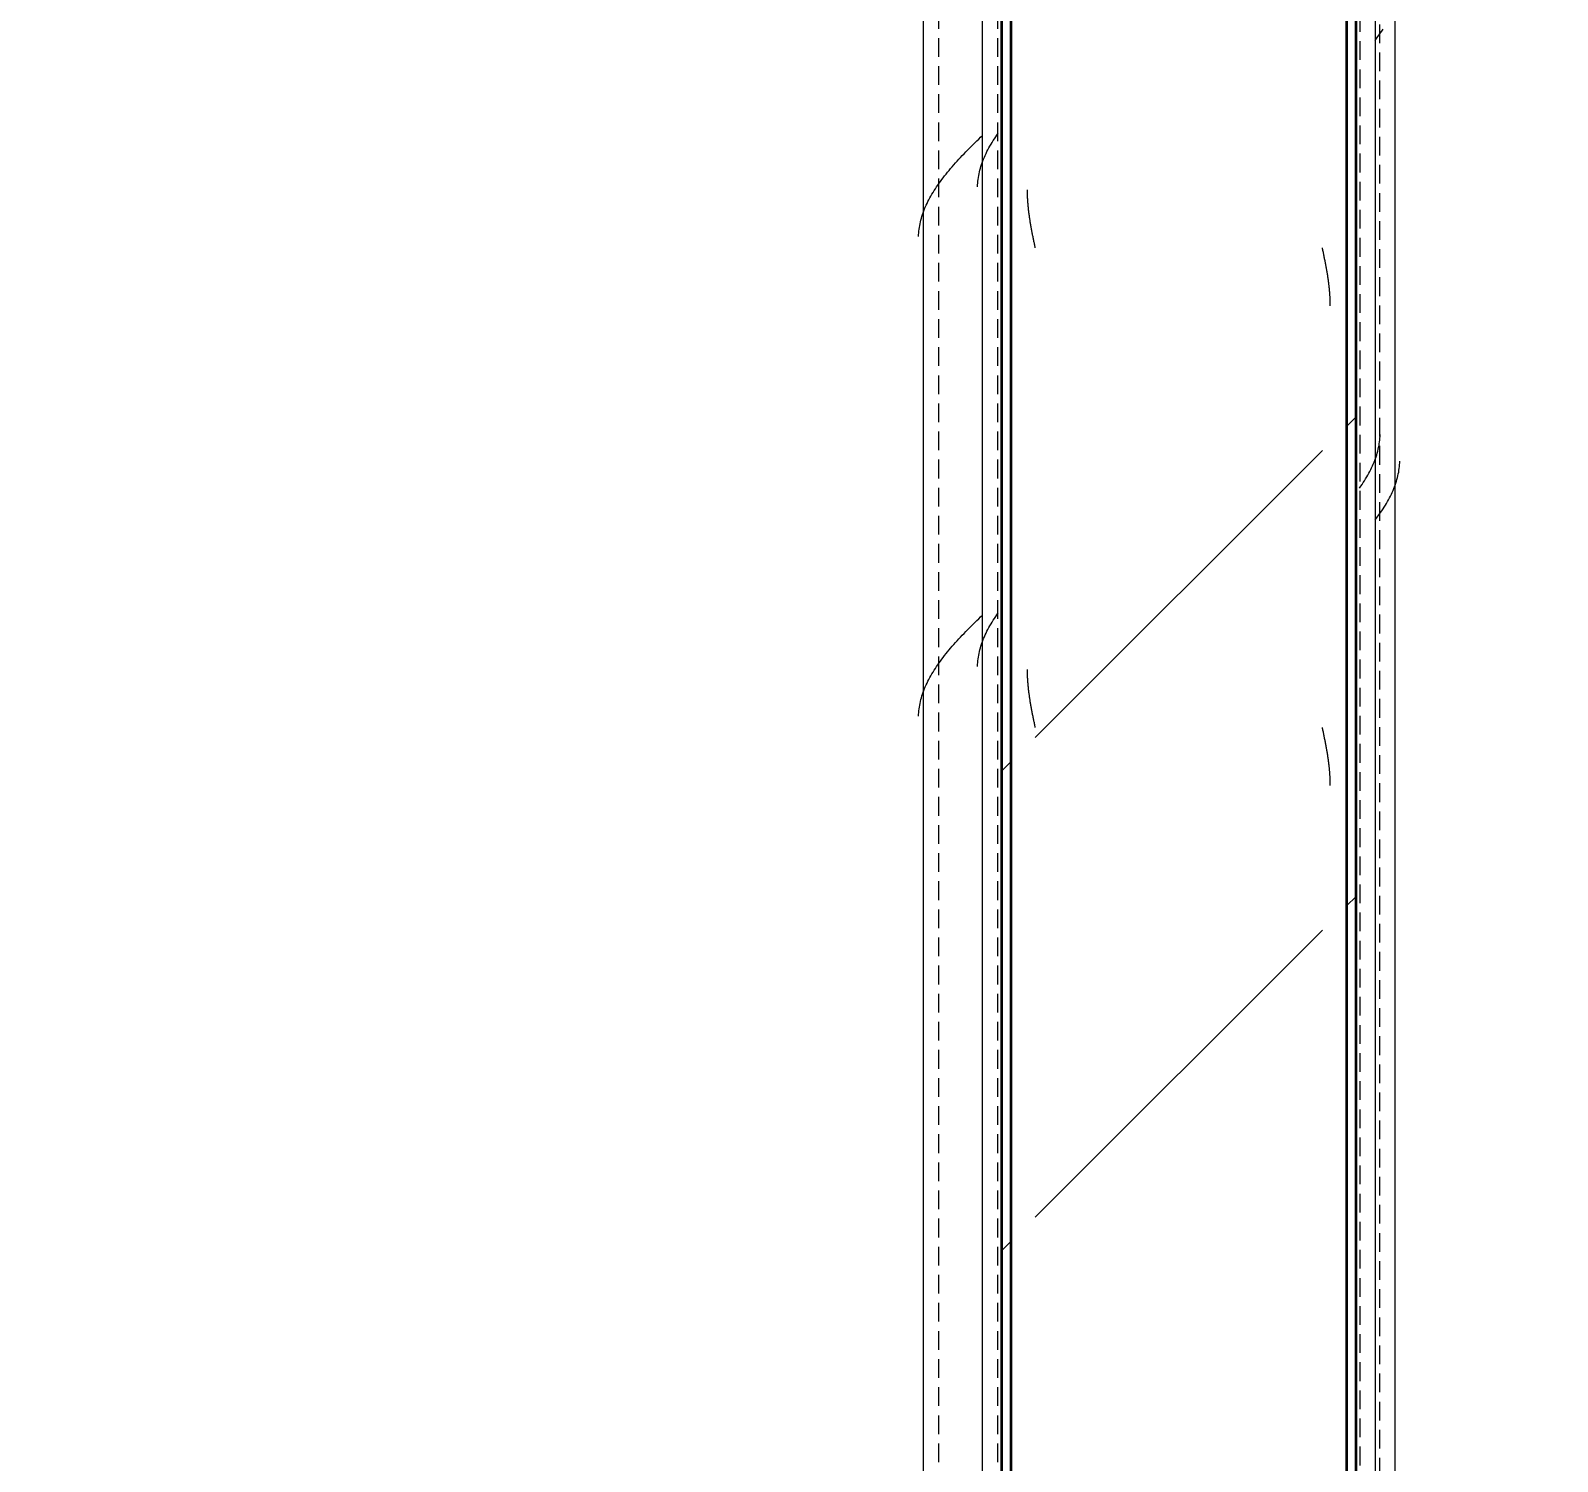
# Model space of a CAD drawing. Header units: centimetres. Extents: x -11896 to 2794, y -437 to 1921.
# Drawn here: x -3190.28 to -3151.47, y 327.62 to 363.99 of the extents above; entities that cross this region are included whole.
import ezdxf

# ---------------------------------------------------------------- set-up
doc = ezdxf.new("R2010")
doc.units = ezdxf.units.CM
doc.linetypes.add('Hidden', pattern=[0.714375, 0.47625, -0.238125])
for name, color, linetype, lineweight in [('A-ANNO-DIMS', 7, 'Continuous', 9), ('A-ANNO-DIMS-100', 7, 'Continuous', 9), ('S-COLS', 7, 'Continuous', 9)]:
    doc.layers.add(name, color=color, linetype=linetype, lineweight=lineweight)
doc.styles.add('Century Gothic_1', font='GOTHIC.TTF', dxfattribs={"height": 15})
doc.dimstyles.new('FCA_N_Cotas_E100', dxfattribs={"dimscale": 30.48, "dimtxt": 15.662524, "dimasz": 0.492126, "dimexe": 0.656168, "dimexo": 0.656168, "dimgap": 0.032808, "dimtad": 1, "dimlfac": 0.01, "dimrnd": 0.01, "dimzin": 0, "dimdsep": 46, "dimtxsty": 'Century Gothic_1', "dimblk1": 'OBLIQUE', "dimblk2": 'OBLIQUE', "dimsah": 1, "dimcen": 0.09, "dimdle": 0.656168, "dimazin": 2, "dimtfac": 1, "dimtdec": 4, "dimtix": 1, "dimtmove": 0, "dimatfit": 3, "dimfxl": 1, "dimtvp": 1, "dimtolj": 1, "dimtzin": 0, "dimarcsym": 2})
pattern_1 = [(45, (-5061.785, 712), (-25.1447, 25.1447), []), (45, (-5061.785, 750.1), (-25.1447, 25.1447), [])]

# ---------------------------------------------------------------- blocks, each defined once
blk = doc.blocks.new('FP_28-Sección 2-2')
at = {"layer": 'S-COLS'}
blk.add_line((-4606.754, 94), (-4606.754, 375.859), dxfattribs=at)
at = {"layer": 'S-COLS', "color": 9, "true_color": 0xc0c0c0}
for p, q in [((-4606.659, 353.484), (-4606.652, 353.531)), ((-4606.652, 353.531), (-4606.647, 353.578)), ((-4606.647, 353.578), (-4606.643, 353.625)), ((-4606.643, 353.625), (-4606.64, 353.671)), ((-4606.64, 353.671), (-4606.638, 353.718)), ((-4606.756, 353.109), (-4606.74, 353.156)), ((-4606.74, 353.156), (-4606.725, 353.203)), ((-4606.725, 353.203), (-4606.711, 353.249)), ((-4606.711, 353.249), (-4606.698, 353.296)), ((-4606.698, 353.296), (-4606.687, 353.343)), ((-4606.687, 353.343), (-4606.676, 353.39)), ((-4606.676, 353.39), (-4606.667, 353.437)), ((-4606.667, 353.437), (-4606.659, 353.484)), ((-4606.926, 352.734), (-4606.901, 352.781)), ((-4606.901, 352.781), (-4606.877, 352.827)), ((-4606.877, 352.827), (-4606.854, 352.874)), ((-4606.854, 352.874), (-4606.832, 352.921)), ((-4606.832, 352.921), (-4606.812, 352.968)), ((-4606.812, 352.968), (-4606.792, 353.015)), ((-4606.792, 353.015), (-4606.773, 353.062)), ((-4606.773, 353.062), (-4606.756, 353.109)), ((-4607.164, 352.359), (-4607.131, 352.406)), ((-4607.131, 352.406), (-4607.098, 352.452)), ((-4607.098, 352.452), (-4607.067, 352.499)), ((-4607.067, 352.499), (-4607.037, 352.546)), ((-4607.037, 352.546), (-4607.008, 352.593)), ((-4607.008, 352.593), (-4606.98, 352.64)), ((-4606.98, 352.64), (-4606.952, 352.687)), ((-4606.952, 352.687), (-4606.926, 352.734))]:
    blk.add_line(p, q, dxfattribs=at)
blk = doc.blocks.new('FP_29-Sección 2-2')
at = {"layer": 'S-COLS'}
blk.add_line((-4616.754, 375.859), (-4616.754, 94), dxfattribs=at)
at = {"layer": 'S-COLS', "color": 9, "true_color": 0xc0c0c0}
for p, q in [((-4616.44, 361.236), (-4616.409, 361.283)), ((-4616.409, 361.283), (-4616.377, 361.33)), ((-4616.377, 361.33), (-4616.344, 361.376)), ((-4616.653, 360.861), (-4616.63, 360.908)), ((-4616.63, 360.908), (-4616.606, 360.954)), ((-4616.606, 360.954), (-4616.581, 361.001)), ((-4616.581, 361.001), (-4616.555, 361.048)), ((-4616.555, 361.048), (-4616.527, 361.095)), ((-4616.527, 361.095), (-4616.499, 361.142)), ((-4616.499, 361.142), (-4616.47, 361.189)), ((-4616.47, 361.189), (-4616.44, 361.236)), ((-4616.796, 360.486), (-4616.782, 360.533)), ((-4616.782, 360.533), (-4616.767, 360.579)), ((-4616.767, 360.579), (-4616.751, 360.626)), ((-4616.751, 360.626), (-4616.734, 360.673)), ((-4616.734, 360.673), (-4616.715, 360.72)), ((-4616.715, 360.72), (-4616.696, 360.767)), ((-4616.696, 360.767), (-4616.675, 360.814)), ((-4616.675, 360.814), (-4616.653, 360.861)), ((-4616.868, 360.064), (-4616.864, 360.111)), ((-4616.864, 360.111), (-4616.86, 360.157)), ((-4616.86, 360.157), (-4616.855, 360.204)), ((-4616.855, 360.204), (-4616.848, 360.251)), ((-4616.848, 360.251), (-4616.84, 360.298)), ((-4616.84, 360.298), (-4616.831, 360.345)), ((-4616.831, 360.345), (-4616.821, 360.392)), ((-4616.821, 360.392), (-4616.809, 360.439)), ((-4616.809, 360.439), (-4616.796, 360.486)), ((-4616.869, 360.017), (-4616.868, 360.064)), ((-4616.581, 348.812), (-4616.555, 348.859)), ((-4616.555, 348.859), (-4616.527, 348.906)), ((-4616.527, 348.906), (-4616.499, 348.953)), ((-4616.499, 348.953), (-4616.47, 348.999)), ((-4616.47, 348.999), (-4616.44, 349.046)), ((-4616.44, 349.046), (-4616.409, 349.093)), ((-4616.409, 349.093), (-4616.377, 349.14)), ((-4616.377, 349.14), (-4616.344, 349.187)), ((-4616.751, 348.437), (-4616.734, 348.484)), ((-4616.734, 348.484), (-4616.715, 348.531)), ((-4616.715, 348.531), (-4616.696, 348.578)), ((-4616.696, 348.578), (-4616.675, 348.624)), ((-4616.675, 348.624), (-4616.653, 348.671)), ((-4616.653, 348.671), (-4616.63, 348.718)), ((-4616.63, 348.718), (-4616.606, 348.765)), ((-4616.606, 348.765), (-4616.581, 348.812)), ((-4616.848, 348.062), (-4616.84, 348.109)), ((-4616.84, 348.109), (-4616.831, 348.156)), ((-4616.831, 348.156), (-4616.821, 348.202)), ((-4616.821, 348.202), (-4616.809, 348.249)), ((-4616.809, 348.249), (-4616.796, 348.296)), ((-4616.796, 348.296), (-4616.782, 348.343)), ((-4616.782, 348.343), (-4616.767, 348.39)), ((-4616.767, 348.39), (-4616.751, 348.437)), ((-4616.869, 347.827), (-4616.868, 347.874)), ((-4616.868, 347.874), (-4616.864, 347.921)), ((-4616.864, 347.921), (-4616.86, 347.968)), ((-4616.86, 347.968), (-4616.855, 348.015)), ((-4616.855, 348.015), (-4616.848, 348.062))]:
    blk.add_line(p, q, dxfattribs=at)
blk = doc.blocks.new('FP_30-Sección 2-2')
at = {"layer": 'S-COLS', "color": 9, "true_color": 0xc0c0c0}
for p, q in [((-4615.602, 359.911), (-4615.602, 359.935)), ((-4615.602, 359.888), (-4615.602, 359.911)), ((-4615.601, 359.865), (-4615.602, 359.888)), ((-4615.601, 359.841), (-4615.601, 359.865)), ((-4615.6, 359.818), (-4615.601, 359.841)), ((-4615.599, 359.795), (-4615.6, 359.818)), ((-4615.598, 359.771), (-4615.599, 359.795)), ((-4615.597, 359.748), (-4615.598, 359.771)), ((-4615.596, 359.724), (-4615.597, 359.748)), ((-4615.595, 359.701), (-4615.596, 359.724)), ((-4615.593, 359.678), (-4615.595, 359.701)), ((-4615.592, 359.654), (-4615.593, 359.678)), ((-4615.59, 359.631), (-4615.592, 359.654)), ((-4615.589, 359.608), (-4615.59, 359.631)), ((-4615.587, 359.584), (-4615.589, 359.608)), ((-4615.585, 359.561), (-4615.587, 359.584)), ((-4615.583, 359.537), (-4615.585, 359.561)), ((-4615.581, 359.514), (-4615.583, 359.537)), ((-4615.578, 359.491), (-4615.581, 359.514)), ((-4615.576, 359.467), (-4615.578, 359.491)), ((-4615.574, 359.444), (-4615.576, 359.467)), ((-4615.571, 359.421), (-4615.574, 359.444)), ((-4615.568, 359.397), (-4615.571, 359.421)), ((-4615.565, 359.374), (-4615.568, 359.397)), ((-4615.563, 359.35), (-4615.565, 359.374)), ((-4615.56, 359.327), (-4615.563, 359.35)), ((-4615.556, 359.304), (-4615.56, 359.327)), ((-4615.553, 359.28), (-4615.556, 359.304)), ((-4615.55, 359.257), (-4615.553, 359.28)), ((-4615.547, 359.233), (-4615.55, 359.257)), ((-4615.543, 359.21), (-4615.547, 359.233)), ((-4615.54, 359.187), (-4615.543, 359.21)), ((-4615.536, 359.163), (-4615.54, 359.187)), ((-4615.532, 359.14), (-4615.536, 359.163)), ((-4615.529, 359.117), (-4615.532, 359.14)), ((-4615.525, 359.093), (-4615.529, 359.117)), ((-4615.521, 359.07), (-4615.525, 359.093)), ((-4615.517, 359.046), (-4615.521, 359.07)), ((-4615.513, 359.023), (-4615.517, 359.046)), ((-4615.509, 359), (-4615.513, 359.023)), ((-4615.504, 358.976), (-4615.509, 359)), ((-4615.5, 358.953), (-4615.504, 358.976)), ((-4615.496, 358.93), (-4615.5, 358.953)), ((-4615.491, 358.906), (-4615.496, 358.93)), ((-4615.487, 358.883), (-4615.491, 358.906)), ((-4615.483, 358.859), (-4615.487, 358.883)), ((-4615.478, 358.836), (-4615.483, 358.859)), ((-4615.473, 358.813), (-4615.478, 358.836)), ((-4615.469, 358.789), (-4615.473, 358.813)), ((-4615.464, 358.766), (-4615.469, 358.789)), ((-4615.459, 358.743), (-4615.464, 358.766)), ((-4615.455, 358.719), (-4615.459, 358.743)), ((-4615.45, 358.696), (-4615.455, 358.719)), ((-4615.445, 358.672), (-4615.45, 358.696)), ((-4615.44, 358.649), (-4615.445, 358.672)), ((-4615.435, 358.626), (-4615.44, 358.649)), ((-4615.431, 358.602), (-4615.435, 358.626)), ((-4615.426, 358.579), (-4615.431, 358.602)), ((-4615.421, 358.556), (-4615.426, 358.579)), ((-4615.416, 358.532), (-4615.421, 358.556)), ((-4615.411, 358.509), (-4615.416, 358.532)), ((-4615.406, 358.485), (-4615.411, 358.509)), ((-4615.401, 358.462), (-4615.406, 358.485)), ((-4615.602, 347.722), (-4615.602, 347.745)), ((-4615.602, 347.699), (-4615.602, 347.722)), ((-4615.601, 347.675), (-4615.602, 347.699)), ((-4615.601, 347.652), (-4615.601, 347.675)), ((-4615.6, 347.628), (-4615.601, 347.652)), ((-4615.599, 347.605), (-4615.6, 347.628)), ((-4615.598, 347.582), (-4615.599, 347.605)), ((-4615.597, 347.558), (-4615.598, 347.582)), ((-4615.596, 347.535), (-4615.597, 347.558)), ((-4615.595, 347.512), (-4615.596, 347.535)), ((-4615.593, 347.488), (-4615.595, 347.512)), ((-4615.592, 347.465), (-4615.593, 347.488)), ((-4615.59, 347.441), (-4615.592, 347.465)), ((-4615.589, 347.418), (-4615.59, 347.441)), ((-4615.587, 347.395), (-4615.589, 347.418)), ((-4615.585, 347.371), (-4615.587, 347.395)), ((-4615.583, 347.348), (-4615.585, 347.371)), ((-4615.581, 347.325), (-4615.583, 347.348)), ((-4615.578, 347.301), (-4615.581, 347.325)), ((-4615.576, 347.278), (-4615.578, 347.301)), ((-4615.574, 347.254), (-4615.576, 347.278)), ((-4615.571, 347.231), (-4615.574, 347.254)), ((-4615.568, 347.208), (-4615.571, 347.231)), ((-4615.565, 347.184), (-4615.568, 347.208)), ((-4615.563, 347.161), (-4615.565, 347.184)), ((-4615.56, 347.138), (-4615.563, 347.161)), ((-4615.556, 347.114), (-4615.56, 347.138)), ((-4615.553, 347.091), (-4615.556, 347.114)), ((-4615.55, 347.067), (-4615.553, 347.091)), ((-4615.547, 347.044), (-4615.55, 347.067)), ((-4615.543, 347.021), (-4615.547, 347.044)), ((-4615.54, 346.997), (-4615.543, 347.021)), ((-4615.536, 346.974), (-4615.54, 346.997)), ((-4615.532, 346.951), (-4615.536, 346.974)), ((-4615.529, 346.927), (-4615.532, 346.951)), ((-4615.525, 346.904), (-4615.529, 346.927)), ((-4615.521, 346.88), (-4615.525, 346.904)), ((-4615.517, 346.857), (-4615.521, 346.88)), ((-4615.513, 346.834), (-4615.517, 346.857)), ((-4615.509, 346.81), (-4615.513, 346.834)), ((-4615.504, 346.787), (-4615.509, 346.81)), ((-4615.5, 346.764), (-4615.504, 346.787)), ((-4615.496, 346.74), (-4615.5, 346.764)), ((-4615.491, 346.717), (-4615.496, 346.74)), ((-4615.487, 346.693), (-4615.491, 346.717)), ((-4615.483, 346.67), (-4615.487, 346.693)), ((-4615.478, 346.647), (-4615.483, 346.67)), ((-4615.473, 346.623), (-4615.478, 346.647)), ((-4615.469, 346.6), (-4615.473, 346.623)), ((-4615.464, 346.576), (-4615.469, 346.6)), ((-4615.459, 346.553), (-4615.464, 346.576)), ((-4615.455, 346.53), (-4615.459, 346.553)), ((-4615.45, 346.506), (-4615.455, 346.53)), ((-4615.445, 346.483), (-4615.45, 346.506)), ((-4615.44, 346.46), (-4615.445, 346.483)), ((-4615.435, 346.436), (-4615.44, 346.46)), ((-4615.431, 346.413), (-4615.435, 346.436)), ((-4615.426, 346.389), (-4615.431, 346.413)), ((-4615.421, 346.366), (-4615.426, 346.389)), ((-4615.416, 346.343), (-4615.421, 346.366)), ((-4615.411, 346.319), (-4615.416, 346.343)), ((-4615.406, 346.296), (-4615.411, 346.319)), ((-4615.401, 346.273), (-4615.406, 346.296))]:
    blk.add_line(p, q, dxfattribs=at)
blk = doc.blocks.new('FP_31-Sección 2-2')
at = {"layer": 'S-COLS', "color": 9, "true_color": 0xc0c0c0}
for p, q in [((-4608.101, 358.439), (-4608.106, 358.462)), ((-4608.096, 358.416), (-4608.101, 358.439)), ((-4608.091, 358.392), (-4608.096, 358.416)), ((-4608.086, 358.369), (-4608.091, 358.392)), ((-4608.081, 358.345), (-4608.086, 358.369)), ((-4608.077, 358.322), (-4608.081, 358.345)), ((-4608.072, 358.299), (-4608.077, 358.322)), ((-4608.067, 358.275), (-4608.072, 358.299)), ((-4608.062, 358.252), (-4608.067, 358.275)), ((-4608.057, 358.229), (-4608.062, 358.252)), ((-4608.052, 358.205), (-4608.057, 358.229)), ((-4608.048, 358.182), (-4608.052, 358.205)), ((-4608.043, 358.158), (-4608.048, 358.182)), ((-4608.038, 358.135), (-4608.043, 358.158)), ((-4608.034, 358.112), (-4608.038, 358.135)), ((-4608.029, 358.088), (-4608.034, 358.112)), ((-4608.025, 358.065), (-4608.029, 358.088)), ((-4608.02, 358.041), (-4608.025, 358.065)), ((-4608.016, 358.018), (-4608.02, 358.041)), ((-4608.011, 357.995), (-4608.016, 358.018)), ((-4608.007, 357.971), (-4608.011, 357.995)), ((-4608.003, 357.948), (-4608.007, 357.971)), ((-4607.998, 357.925), (-4608.003, 357.948)), ((-4607.994, 357.901), (-4607.998, 357.925)), ((-4607.99, 357.878), (-4607.994, 357.901)), ((-4607.986, 357.854), (-4607.99, 357.878)), ((-4607.982, 357.831), (-4607.986, 357.854)), ((-4607.978, 357.808), (-4607.982, 357.831)), ((-4607.975, 357.784), (-4607.978, 357.808)), ((-4607.971, 357.761), (-4607.975, 357.784)), ((-4607.967, 357.738), (-4607.971, 357.761)), ((-4607.964, 357.714), (-4607.967, 357.738)), ((-4607.96, 357.691), (-4607.964, 357.714)), ((-4607.957, 357.667), (-4607.96, 357.691)), ((-4607.954, 357.644), (-4607.957, 357.667)), ((-4607.951, 357.621), (-4607.954, 357.644)), ((-4607.948, 357.597), (-4607.951, 357.621)), ((-4607.945, 357.574), (-4607.948, 357.597)), ((-4607.942, 357.551), (-4607.945, 357.574)), ((-4607.939, 357.527), (-4607.942, 357.551)), ((-4607.936, 357.504), (-4607.939, 357.527)), ((-4607.934, 357.48), (-4607.936, 357.504)), ((-4607.931, 357.457), (-4607.934, 357.48)), ((-4607.929, 357.434), (-4607.931, 357.457)), ((-4607.926, 357.41), (-4607.929, 357.434)), ((-4607.924, 357.387), (-4607.926, 357.41)), ((-4607.922, 357.364), (-4607.924, 357.387)), ((-4607.92, 357.34), (-4607.922, 357.364)), ((-4607.918, 357.317), (-4607.92, 357.34)), ((-4607.917, 357.293), (-4607.918, 357.317)), ((-4607.915, 357.27), (-4607.917, 357.293)), ((-4607.914, 357.247), (-4607.915, 357.27)), ((-4607.912, 357.223), (-4607.914, 357.247)), ((-4607.911, 357.2), (-4607.912, 357.223)), ((-4607.91, 357.177), (-4607.911, 357.2)), ((-4607.909, 357.153), (-4607.91, 357.177)), ((-4607.908, 357.13), (-4607.909, 357.153)), ((-4607.907, 357.106), (-4607.908, 357.13)), ((-4607.906, 357.083), (-4607.907, 357.106)), ((-4607.906, 357.06), (-4607.906, 357.083)), ((-4607.906, 357.036), (-4607.906, 357.06)), ((-4607.905, 357.013), (-4607.906, 357.036)), ((-4607.905, 356.989), (-4607.905, 357.013)), ((-4608.101, 346.249), (-4608.106, 346.273)), ((-4608.096, 346.226), (-4608.101, 346.249)), ((-4608.091, 346.203), (-4608.096, 346.226)), ((-4608.086, 346.179), (-4608.091, 346.203)), ((-4608.081, 346.156), (-4608.086, 346.179)), ((-4608.077, 346.133), (-4608.081, 346.156)), ((-4608.072, 346.109), (-4608.077, 346.133)), ((-4608.067, 346.086), (-4608.072, 346.109)), ((-4608.062, 346.062), (-4608.067, 346.086)), ((-4608.057, 346.039), (-4608.062, 346.062)), ((-4608.052, 346.016), (-4608.057, 346.039)), ((-4608.048, 345.992), (-4608.052, 346.016)), ((-4608.043, 345.969), (-4608.048, 345.992)), ((-4608.038, 345.946), (-4608.043, 345.969)), ((-4608.034, 345.922), (-4608.038, 345.946)), ((-4608.029, 345.899), (-4608.034, 345.922)), ((-4608.025, 345.875), (-4608.029, 345.899)), ((-4608.02, 345.852), (-4608.025, 345.875)), ((-4608.016, 345.829), (-4608.02, 345.852)), ((-4608.011, 345.805), (-4608.016, 345.829)), ((-4608.007, 345.782), (-4608.011, 345.805)), ((-4608.003, 345.759), (-4608.007, 345.782)), ((-4607.998, 345.735), (-4608.003, 345.759)), ((-4607.994, 345.712), (-4607.998, 345.735)), ((-4607.99, 345.688), (-4607.994, 345.712)), ((-4607.986, 345.665), (-4607.99, 345.688)), ((-4607.982, 345.642), (-4607.986, 345.665)), ((-4607.978, 345.618), (-4607.982, 345.642)), ((-4607.975, 345.595), (-4607.978, 345.618)), ((-4607.971, 345.572), (-4607.975, 345.595)), ((-4607.967, 345.548), (-4607.971, 345.572)), ((-4607.964, 345.525), (-4607.967, 345.548)), ((-4607.96, 345.501), (-4607.964, 345.525)), ((-4607.957, 345.478), (-4607.96, 345.501)), ((-4607.954, 345.455), (-4607.957, 345.478)), ((-4607.951, 345.431), (-4607.954, 345.455)), ((-4607.948, 345.408), (-4607.951, 345.431)), ((-4607.945, 345.384), (-4607.948, 345.408)), ((-4607.942, 345.361), (-4607.945, 345.384)), ((-4607.939, 345.338), (-4607.942, 345.361)), ((-4607.936, 345.314), (-4607.939, 345.338)), ((-4607.934, 345.291), (-4607.936, 345.314)), ((-4607.931, 345.268), (-4607.934, 345.291)), ((-4607.929, 345.244), (-4607.931, 345.268)), ((-4607.926, 345.221), (-4607.929, 345.244)), ((-4607.924, 345.197), (-4607.926, 345.221)), ((-4607.922, 345.174), (-4607.924, 345.197)), ((-4607.92, 345.151), (-4607.922, 345.174)), ((-4607.918, 345.127), (-4607.92, 345.151)), ((-4607.917, 345.104), (-4607.918, 345.127)), ((-4607.915, 345.081), (-4607.917, 345.104)), ((-4607.914, 345.057), (-4607.915, 345.081)), ((-4607.912, 345.034), (-4607.914, 345.057)), ((-4607.911, 345.01), (-4607.912, 345.034)), ((-4607.91, 344.987), (-4607.911, 345.01)), ((-4607.909, 344.964), (-4607.91, 344.987)), ((-4607.908, 344.94), (-4607.909, 344.964)), ((-4607.907, 344.917), (-4607.908, 344.94)), ((-4607.906, 344.894), (-4607.907, 344.917)), ((-4607.906, 344.87), (-4607.906, 344.894)), ((-4607.906, 344.847), (-4607.906, 344.87)), ((-4607.905, 344.823), (-4607.906, 344.847)), ((-4607.905, 344.8), (-4607.905, 344.823))]:
    blk.add_line(p, q, dxfattribs=at)
blk = doc.blocks.new('HSS Rectangular-Column - 100 x 100 mm-V27-Sección 2-2')
at = {"layer": 'S-COLS', "true_color": 0xc0c0c0}
h = blk.add_hatch(dxfattribs=at)
h.set_pattern_fill('FP_7', color=9, style=0, pattern_type=2)
h.set_pattern_definition(pattern_1)
h.paths.add_polyline_path([(-4616.013, 94), (-4616.013, 375.859), (-4616.257, 375.859), (-4616.257, 94)])
h.paths.add_polyline_path([(-4607.25, 94), (-4607.25, 375.859), (-4607.494, 375.859), (-4607.494, 94)])
h = blk.add_hatch(dxfattribs=at)
h.set_pattern_fill('FP_7', color=9, style=0, pattern_type=2)
h.set_pattern_definition(pattern_1)
h.paths.add_polyline_path([(-4613.587, 94), (-4608.106, 94), (-4608.106, 374.859), (-4609.236, 374.891), (-4609.343, 375.391), (-4609.532, 375.127), (-4610.033, 374.88), (-4610.706, 374.859), (-4613.587, 374.911), (-4613.989, 375.169), (-4614.22, 375.638), (-4614.254, 375.859), (-4615.401, 375.809), (-4615.401, 94)])
h.paths.add_polyline_path([(-4610.706, 375.359), (-4610.021, 375.665), (-4610.033, 375.859), (-4613.545, 375.809), (-4613.445, 375.625), (-4612.79, 375.359)])
at = {"layer": 'S-COLS', "linetype": 'Hidden'}
for p, q in [((-4616.354, 94), (-4616.354, 375.859)), ((-4607.154, 375.859), (-4607.154, 94))]:
    blk.add_line(p, q, dxfattribs=at)
at = {"layer": 'S-COLS', "lineweight": 35}
for p, q in [((-4616.257, 375.859), (-4616.257, 94)), ((-4616.013, 94), (-4616.013, 375.859)), ((-4607.494, 375.859), (-4607.494, 94)), ((-4607.25, 94), (-4607.25, 375.859))]:
    blk.add_line(p, q, dxfattribs=at)
at = {"layer": 'S-COLS'}
for name in ['FP_29-Sección 2-2', 'FP_28-Sección 2-2', 'FP_30-Sección 2-2', 'FP_31-Sección 2-2']:
    blk.add_blockref(name, (0, 0), dxfattribs=at)
blk = doc.blocks.new('FP_33-Sección 2-2')
at = {"layer": 'S-COLS'}
blk.add_line((-4606.254, 94), (-4606.254, 374.859), dxfattribs=at)
at = {"layer": 'S-COLS', "color": 9, "true_color": 0xc0c0c0}
for p, q in [((-4606.596, 363.971), (-4606.565, 364.018)), ((-4606.765, 363.737), (-4606.729, 363.784)), ((-4606.729, 363.784), (-4606.695, 363.831)), ((-4606.695, 363.831), (-4606.661, 363.877)), ((-4606.661, 363.877), (-4606.628, 363.924)), ((-4606.628, 363.924), (-4606.596, 363.971)), ((-4606.176, 352.717), (-4606.167, 352.763)), ((-4606.167, 352.763), (-4606.159, 352.81)), ((-4606.159, 352.81), (-4606.152, 352.857)), ((-4606.152, 352.857), (-4606.147, 352.904)), ((-4606.147, 352.904), (-4606.143, 352.95)), ((-4606.143, 352.95), (-4606.14, 352.997)), ((-4606.14, 352.997), (-4606.138, 353.044)), ((-4606.291, 352.343), (-4606.273, 352.389)), ((-4606.273, 352.389), (-4606.255, 352.436)), ((-4606.255, 352.436), (-4606.239, 352.483)), ((-4606.239, 352.483), (-4606.224, 352.53)), ((-4606.224, 352.53), (-4606.21, 352.576)), ((-4606.21, 352.576), (-4606.198, 352.623)), ((-4606.198, 352.623), (-4606.186, 352.67)), ((-4606.186, 352.67), (-4606.176, 352.717)), ((-4606.506, 351.922), (-4606.478, 351.969)), ((-4606.478, 351.969), (-4606.451, 352.015)), ((-4606.451, 352.015), (-4606.425, 352.062)), ((-4606.425, 352.062), (-4606.4, 352.109)), ((-4606.4, 352.109), (-4606.376, 352.156)), ((-4606.376, 352.156), (-4606.353, 352.202)), ((-4606.353, 352.202), (-4606.331, 352.249)), ((-4606.331, 352.249), (-4606.311, 352.296)), ((-4606.311, 352.296), (-4606.291, 352.343)), ((-4606.765, 351.548), (-4606.729, 351.594)), ((-4606.729, 351.594), (-4606.695, 351.641)), ((-4606.695, 351.641), (-4606.661, 351.688)), ((-4606.661, 351.688), (-4606.628, 351.735)), ((-4606.628, 351.735), (-4606.596, 351.782)), ((-4606.596, 351.782), (-4606.565, 351.828)), ((-4606.565, 351.828), (-4606.535, 351.875)), ((-4606.535, 351.875), (-4606.506, 351.922))]:
    blk.add_line(p, q, dxfattribs=at)
blk = doc.blocks.new('HSS Rectangular-Column - 100 x 100 mm-V32-Sección 2-2')
at = {"layer": 'S-COLS', "linetype": 'Hidden'}
blk.add_line((-4606.654, 374.859), (-4606.654, 94), dxfattribs=at)
at = {"layer": 'S-COLS'}
blk.add_blockref('FP_33-Sección 2-2', (0, 0), dxfattribs=at)
blk = doc.blocks.new('FP_35-Sección 2-2')
at = {"layer": 'S-COLS'}
blk.add_line((-4618.254, 374.859), (-4618.254, 94), dxfattribs=at)
at = {"layer": 'S-COLS', "color": 9, "true_color": 0xc0c0c0}
for p, q in [((-4616.84, 361.228), (-4616.791, 361.274)), ((-4616.791, 361.274), (-4616.743, 361.321)), ((-4617.213, 360.853), (-4617.168, 360.9)), ((-4617.168, 360.9), (-4617.122, 360.947)), ((-4617.122, 360.947), (-4617.076, 360.994)), ((-4617.076, 360.994), (-4617.03, 361.04)), ((-4617.03, 361.04), (-4616.983, 361.087)), ((-4616.983, 361.087), (-4616.935, 361.134)), ((-4616.935, 361.134), (-4616.888, 361.181)), ((-4616.888, 361.181), (-4616.84, 361.228)), ((-4617.553, 360.479), (-4617.512, 360.526)), ((-4617.512, 360.526), (-4617.472, 360.573)), ((-4617.472, 360.573), (-4617.43, 360.62)), ((-4617.43, 360.62), (-4617.388, 360.666)), ((-4617.388, 360.666), (-4617.345, 360.713)), ((-4617.345, 360.713), (-4617.301, 360.76)), ((-4617.301, 360.76), (-4617.257, 360.807)), ((-4617.257, 360.807), (-4617.213, 360.853)), ((-4617.846, 360.105), (-4617.813, 360.152)), ((-4617.813, 360.152), (-4617.778, 360.199)), ((-4617.778, 360.199), (-4617.742, 360.246)), ((-4617.742, 360.246), (-4617.706, 360.292)), ((-4617.706, 360.292), (-4617.669, 360.339)), ((-4617.669, 360.339), (-4617.631, 360.386)), ((-4617.631, 360.386), (-4617.592, 360.433)), ((-4617.592, 360.433), (-4617.553, 360.479)), ((-4618.107, 359.685), (-4618.082, 359.731)), ((-4618.082, 359.731), (-4618.056, 359.778)), ((-4618.056, 359.778), (-4618.029, 359.825)), ((-4618.029, 359.825), (-4618.001, 359.872)), ((-4618.001, 359.872), (-4617.972, 359.918)), ((-4617.972, 359.918), (-4617.942, 359.965)), ((-4617.942, 359.965), (-4617.911, 360.012)), ((-4617.911, 360.012), (-4617.879, 360.059)), ((-4617.879, 360.059), (-4617.846, 360.105)), ((-4618.268, 359.311), (-4618.252, 359.357)), ((-4618.252, 359.357), (-4618.235, 359.404)), ((-4618.235, 359.404), (-4618.216, 359.451)), ((-4618.216, 359.451), (-4618.197, 359.498)), ((-4618.197, 359.498), (-4618.176, 359.544)), ((-4618.176, 359.544), (-4618.154, 359.591)), ((-4618.154, 359.591), (-4618.131, 359.638)), ((-4618.131, 359.638), (-4618.107, 359.685)), ((-4618.355, 358.936), (-4618.348, 358.983)), ((-4618.348, 358.983), (-4618.34, 359.03)), ((-4618.34, 359.03), (-4618.331, 359.077)), ((-4618.331, 359.077), (-4618.321, 359.123)), ((-4618.321, 359.123), (-4618.309, 359.17)), ((-4618.309, 359.17), (-4618.297, 359.217)), ((-4618.297, 359.217), (-4618.283, 359.264)), ((-4618.283, 359.264), (-4618.268, 359.311)), ((-4618.369, 358.749), (-4618.368, 358.796)), ((-4618.368, 358.796), (-4618.364, 358.843)), ((-4618.364, 358.843), (-4618.36, 358.89)), ((-4618.36, 358.89), (-4618.355, 358.936)), ((-4617.03, 348.851), (-4616.983, 348.898)), ((-4616.983, 348.898), (-4616.935, 348.945)), ((-4616.935, 348.945), (-4616.888, 348.991)), ((-4616.888, 348.991), (-4616.84, 349.038)), ((-4616.84, 349.038), (-4616.791, 349.085)), ((-4616.791, 349.085), (-4616.743, 349.132)), ((-4617.43, 348.43), (-4617.388, 348.477)), ((-4617.388, 348.477), (-4617.345, 348.524)), ((-4617.345, 348.524), (-4617.301, 348.571)), ((-4617.301, 348.571), (-4617.257, 348.617)), ((-4617.257, 348.617), (-4617.213, 348.664)), ((-4617.213, 348.664), (-4617.168, 348.711)), ((-4617.168, 348.711), (-4617.122, 348.758)), ((-4617.122, 348.758), (-4617.076, 348.804)), ((-4617.076, 348.804), (-4617.03, 348.851)), ((-4617.742, 348.056), (-4617.706, 348.103)), ((-4617.706, 348.103), (-4617.669, 348.15)), ((-4617.669, 348.15), (-4617.631, 348.196)), ((-4617.631, 348.196), (-4617.592, 348.243)), ((-4617.592, 348.243), (-4617.553, 348.29)), ((-4617.553, 348.29), (-4617.512, 348.337)), ((-4617.512, 348.337), (-4617.472, 348.383)), ((-4617.472, 348.383), (-4617.43, 348.43)), ((-4618.001, 347.682), (-4617.972, 347.729)), ((-4617.972, 347.729), (-4617.942, 347.776)), ((-4617.942, 347.776), (-4617.911, 347.822)), ((-4617.911, 347.822), (-4617.879, 347.869)), ((-4617.879, 347.869), (-4617.846, 347.916)), ((-4617.846, 347.916), (-4617.813, 347.963)), ((-4617.813, 347.963), (-4617.778, 348.009)), ((-4617.778, 348.009), (-4617.742, 348.056)), ((-4618.216, 347.261), (-4618.197, 347.308)), ((-4618.197, 347.308), (-4618.176, 347.355)), ((-4618.176, 347.355), (-4618.154, 347.402)), ((-4618.154, 347.402), (-4618.131, 347.448)), ((-4618.131, 347.448), (-4618.107, 347.495)), ((-4618.107, 347.495), (-4618.082, 347.542)), ((-4618.082, 347.542), (-4618.056, 347.589)), ((-4618.056, 347.589), (-4618.029, 347.635)), ((-4618.029, 347.635), (-4618.001, 347.682)), ((-4618.331, 346.887), (-4618.321, 346.934)), ((-4618.321, 346.934), (-4618.309, 346.981)), ((-4618.309, 346.981), (-4618.297, 347.028)), ((-4618.297, 347.028), (-4618.283, 347.074)), ((-4618.283, 347.074), (-4618.268, 347.121)), ((-4618.268, 347.121), (-4618.252, 347.168)), ((-4618.252, 347.168), (-4618.235, 347.215)), ((-4618.235, 347.215), (-4618.216, 347.261)), ((-4618.369, 346.56), (-4618.368, 346.607)), ((-4618.368, 346.607), (-4618.364, 346.654)), ((-4618.364, 346.654), (-4618.36, 346.7)), ((-4618.36, 346.7), (-4618.355, 346.747)), ((-4618.355, 346.747), (-4618.348, 346.794)), ((-4618.348, 346.794), (-4618.34, 346.841)), ((-4618.34, 346.841), (-4618.331, 346.887))]:
    blk.add_line(p, q, dxfattribs=at)
blk = doc.blocks.new('HSS Rectangular-Column - 100 x 100 mm-V34-Sección 2-2')
at = {"layer": 'S-COLS', "linetype": 'Hidden'}
blk.add_line((-4617.854, 94), (-4617.854, 374.859), dxfattribs=at)
at = {"layer": 'S-COLS'}
blk.add_blockref('FP_35-Sección 2-2', (0, 0), dxfattribs=at)
blk = doc.blocks.new('DIMBLOCK31-Sección 2-2')
at = {"layer": 'A-ANNO-DIMS-100', "lineweight": 35}
for p, q in [((-2430.668, 386.859), (-2438.168, 394.359)), ((-2430.668, 386.859), (-2423.168, 379.359)), ((-2430.668, 94), (-2438.168, 101.5)), ((-2430.668, 94), (-2423.168, 86.5))]:
    blk.add_line(p, q, dxfattribs=at)
at = {"layer": 'A-ANNO-DIMS-100'}
for p, q in [((-2430.668, 386.859), (-2450.668, 386.859)), ((-2430.668, 386.859), (-2430.668, 74)), ((-2430.668, 386.859), (-2258.875, 386.859)), ((-2430.668, 94), (-3209.083, 94)), ((-2430.668, 94), (-2410.668, 94))]:
    blk.add_line(p, q, dxfattribs=at)
at = {"layer": 'A-ANNO-DIMS-100', "color": 0, "insert": (-2450.894, 220.043), "char_height": 15, "width": 48.92674, "attachment_point": 1, "rotation": 90, "line_spacing_factor": 0.984502, "style": 'Century Gothic_1'}
blk.add_mtext('2.93', dxfattribs=at)
blk = doc.blocks.new('_Oblique')
at = {"color": 0, "linetype": 'ByBlock', "lineweight": -2}
blk.add_line((-0.5, -0.5), (0.5, 0.5), dxfattribs=at)

msp = doc.modelspace()

# ---------------------------------------------------------------- block references
at = {"layer": 'S-COLS'}
for name in ['HSS Rectangular-Column - 100 x 100 mm-V27-Sección 2-2', 'HSS Rectangular-Column - 100 x 100 mm-V34-Sección 2-2', 'HSS Rectangular-Column - 100 x 100 mm-V32-Sección 2-2']:
    msp.add_blockref(name, (1450.659, 0), dxfattribs=at)

# ---------------------------------------------------------------- dimensions: what is measured, and where the dimension line sits
at = {"layer": 'A-ANNO-DIMS'}
dim = msp.add_linear_dim(base=(-2430.668, 94), p1=(-2238.875, 386.859), p2=(-3229.083, 94), angle=90, dimstyle='FCA_N_Cotas_E100', override={"dimpost": '<>', "dimfxl": 1032.606836}, dxfattribs=at)
dim.commit()
dim.dimension.update_dxf_attribs({"geometry": 'DIMBLOCK31-Sección 2-2', "text_midpoint": (-2439.545, 240.429)})

doc.saveas('drawing.dxf')
